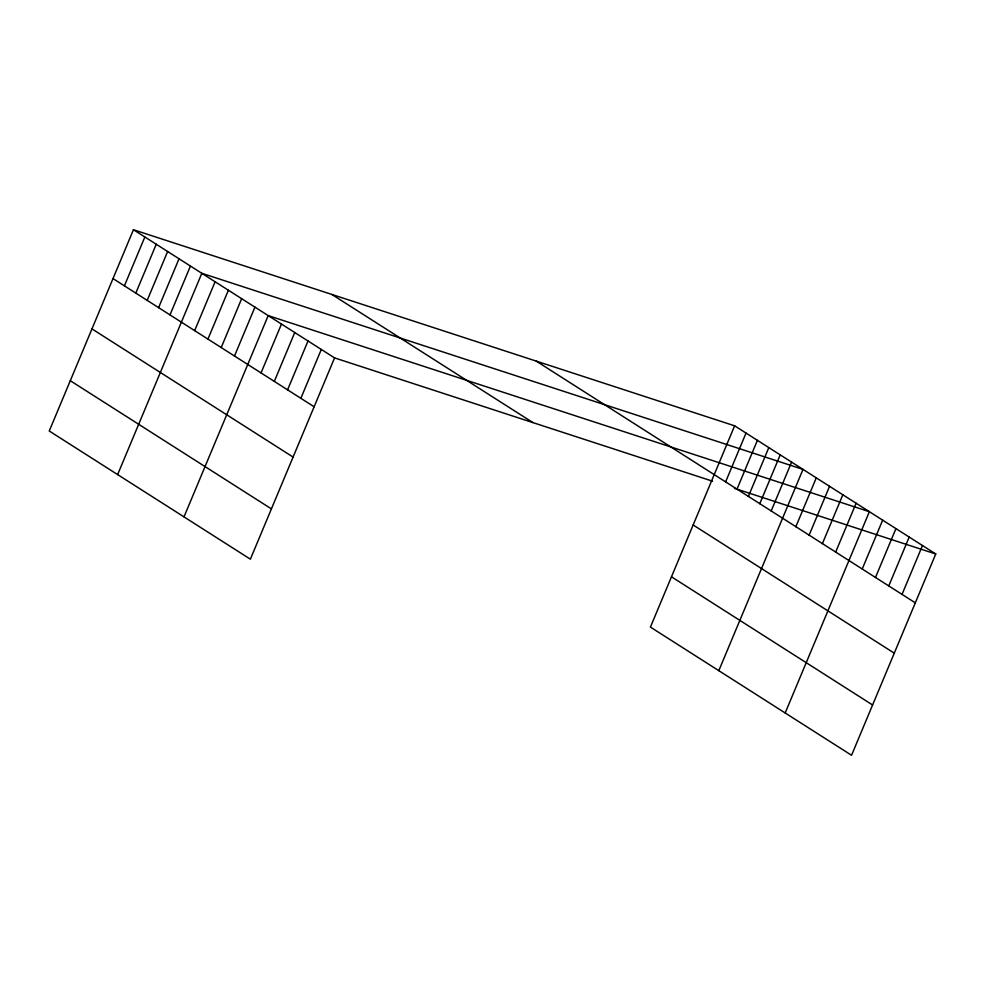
<?xml version="1.0" encoding="UTF-8"?>
<svg xmlns="http://www.w3.org/2000/svg" width="985" height="985" viewBox="0 0 985 985"><rect width="100%" height="100%" fill="white"/><g stroke="black" fill="none" stroke-linecap="round" stroke-linejoin="round"><path stroke-width="1.48" d="M133.443 229.727L49.25 431.011L250.375 559.184L334.568 357.9L133.443 229.727L734.625 425.815L935.75 553.989L851.557 755.273L650.432 627.1L734.625 425.815M124.406 285.847L144.844 236.991M135.807 293.111L156.246 244.255M147.196 300.376L167.635 251.507M158.597 307.64L179.036 258.772M169.999 314.904L190.437 266.036M117.634 474.585L201.826 273.301L803.009 469.389L718.804 670.674M194.661 330.628L215.099 281.759M207.933 339.086L228.385 290.23M221.219 347.545L241.657 298.689M234.492 356.016L254.93 307.148M183.998 516.891L268.203 315.606L869.373 511.695L785.18 712.98M261.037 372.933L281.476 324.065M274.31 381.392L294.749 332.524M287.583 389.851L308.022 340.982M300.856 398.309L321.295 349.441M725.588 481.936L746.027 433.08M736.977 489.2L757.416 440.332M748.378 496.465L768.817 447.596M759.767 503.729L780.218 454.861M771.169 510.993L791.608 462.125M795.843 526.716L816.282 477.848M809.116 535.175L829.555 486.319M822.389 543.634L842.828 494.778M835.662 552.105L856.1 503.237M862.207 569.022L882.659 520.154M875.48 577.481L895.931 528.613M888.765 585.94L909.204 537.071M902.038 594.398L922.477 545.53M334.568 357.9L712.537 481.185M734.441 488.338L935.75 553.989M536.234 361.101L915.311 602.857M331.834 294.429L532.959 422.614M693.144 524.98L894.269 653.154M671.462 576.791L872.587 704.977M113.004 278.583L314.129 406.768M91.962 328.892L293.087 457.065M70.292 380.702L271.417 508.888"/></g></svg>
